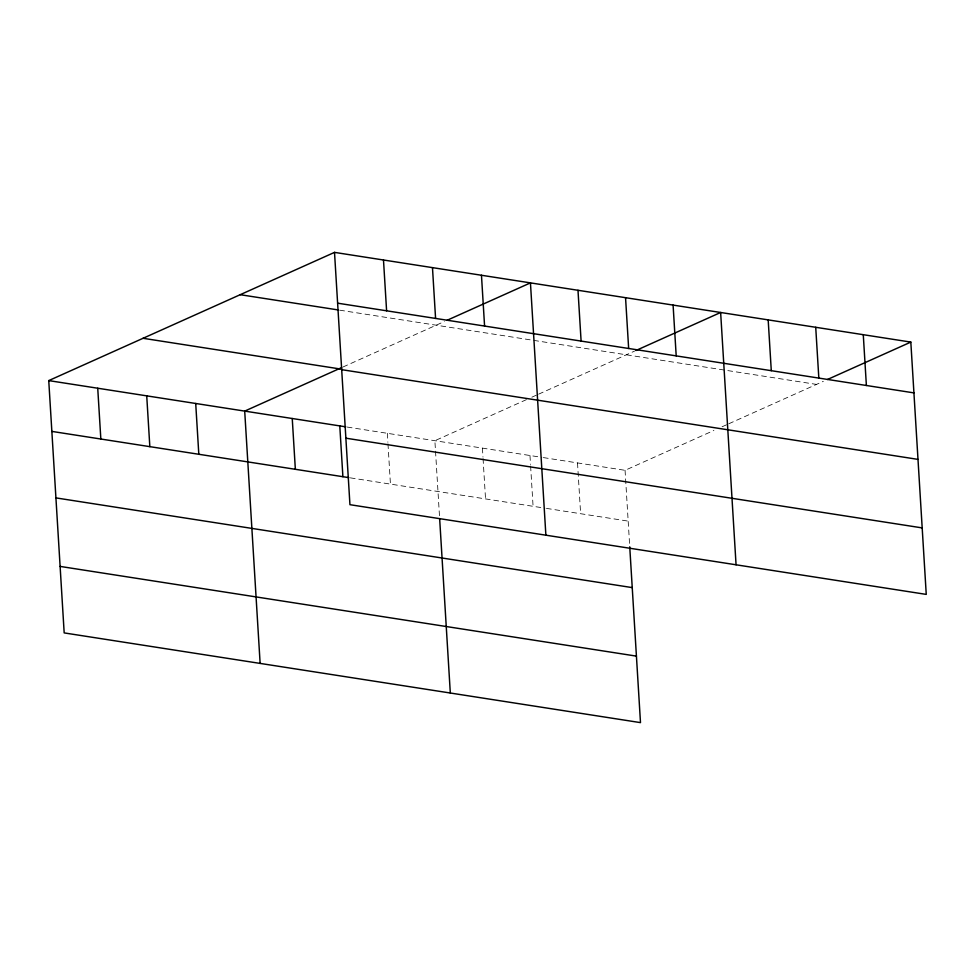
<?xml version="1.0" encoding="UTF-8"?>
<svg xmlns="http://www.w3.org/2000/svg" width="975" height="975" viewBox="0 0 975 975"><rect width="100%" height="100%" fill="white"/><g stroke="black" fill="none" stroke-linecap="round" stroke-linejoin="round"><path stroke-width="0.73" stroke-dasharray="4.88 3.66" d="M343.042 366.978L444.356 321.518M526.451 399.628L434.874 440.712L435.423 449.67M531.875 397.191L537.274 394.765M538.627 394.156L634.53 351.122M543.343 457.592L625.06 470.316L713.895 430.45M722.061 426.794L727.46 424.369M728.812 423.759L823.351 381.335M339.666 310.172L816.514 384.406M347.222 427.062L541.856 457.36M350.33 477.86L544.964 508.158M546.451 508.389L628.168 521.113M625.06 470.316L629.655 545.293M577.517 462.918L580.625 513.703M529.973 455.52L530.522 464.478M530.607 465.977L533.081 506.305M482.43 448.11L482.978 457.08M483.064 458.567L485.538 498.908M435.52 451.169L439.554 517.201M387.331 433.314L387.879 442.272M387.977 443.771L390.439 484.1"/><path stroke-width="1.46" d="M629.74 546.804L640.49 722.621L64.179 632.909L48.75 380.603L334.51 252.379L910.821 342.091L926.25 594.397L349.94 504.684L334.51 252.379M341.689 367.587L244.701 411.109L260.13 663.414M447.086 320.288L530.449 282.884L545.878 535.19M635.907 350.513L720.635 312.487L736.064 564.793M827.458 379.494L910.821 342.091M337.606 303.176L913.928 392.888M240.203 294.694L338.179 309.94M143.045 338.288L341.969 369.257M341.677 369.671L917.987 459.383M48.75 380.603L345.735 426.831M345.869 438.189L922.179 527.902M51.858 431.401L348.843 477.628M55.928 497.896L632.239 587.608M60.109 566.414L636.431 656.126M863.277 334.693L866.385 385.478M815.722 327.283L818.829 378.081M768.178 319.885L771.286 370.683M673.091 305.09L676.199 355.875M625.548 297.68L628.656 348.477M577.992 290.282L581.1 341.079M481.467 275.255L484.575 326.052M432.473 267.625L435.581 318.423M439.652 518.712L450.316 693.018M383.492 260.008L386.6 310.793M339.788 425.904L342.895 476.702M292.244 418.507L295.352 469.304M195.707 403.479L198.815 454.277M146.725 395.862L149.833 446.648M97.732 388.233L100.839 439.018"/></g></svg>
